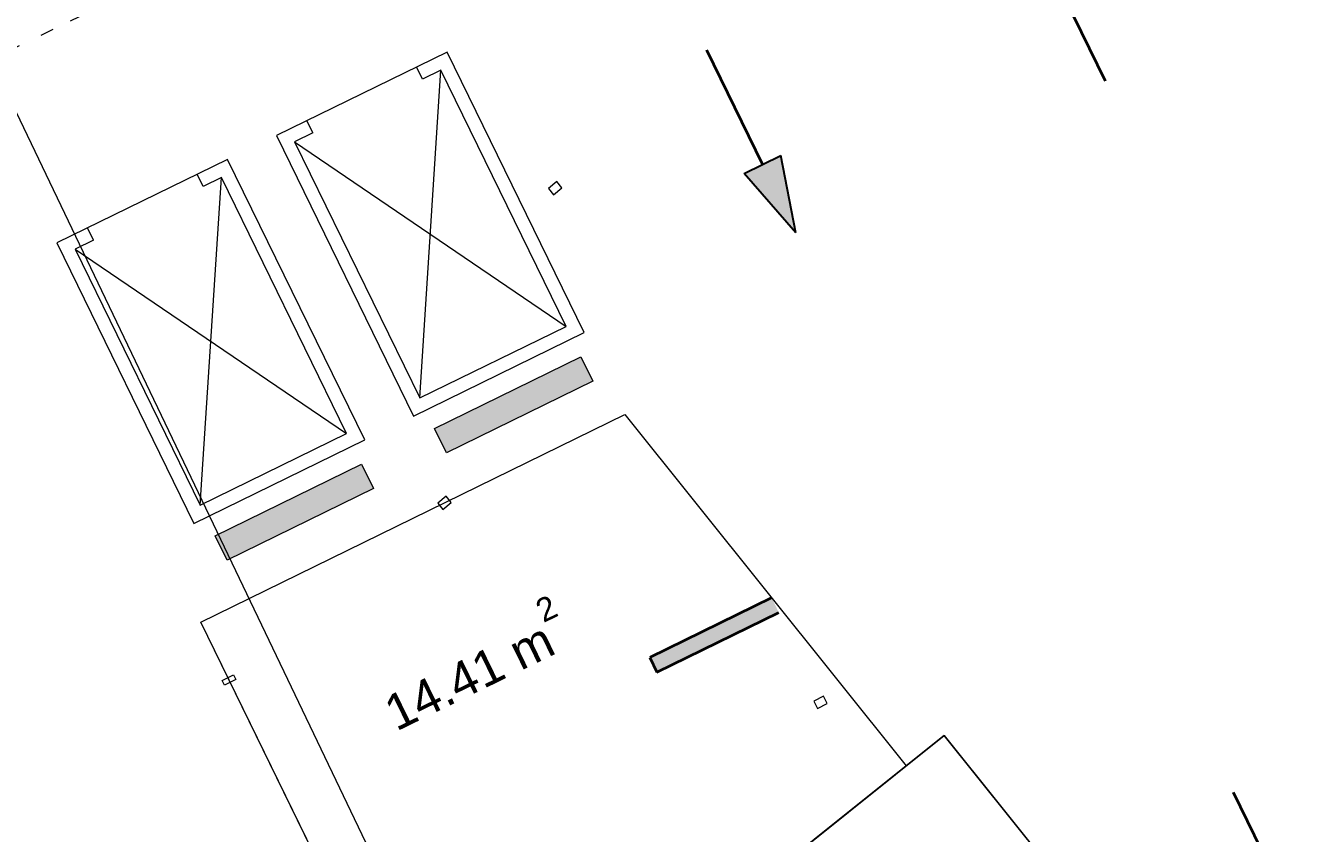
# Model space of a CAD drawing. Header units: metres. Extents: x 7511783 to 7512372, y 4692307 to 4692611.
# Drawn here: x 7512322.01 to 7512331.39, y 4692561.41 to 4692567.37 of the extents above; entities that cross this region are included whole.
import ezdxf

# ---------------------------------------------------------------- set-up
doc = ezdxf.new("R2010")
doc.units = ezdxf.units.M
doc.linetypes.add('Dot & Dashed', pattern=[670.2777624130249, 352.777767181396, -176.388883590699, 0, -141.11111164093])
doc.linetypes.add('Long Dashed', pattern=[793.7499761581423, 476.2499928474427, -317.4999833106997])
for name, color, linetype, lineweight in [('2D Drafting - General_Pen_No__2', 8, 'Continuous', 0), ('2D Drafting - General_Pen_No__42', 8, 'Continuous', 0), ('A - Muret', 7, 'Continuous', 0), ('A - Muret_Pen_No__7', 7, 'Continuous', 0), ('A - Shtyllat', 7, 'Continuous', 0), ('A - Shtyllat_Pen_No__1', 7, 'Continuous', 0), ('A -Polyline', 7, 'Continuous', 0), ('A -Polyline_Pen_No__42', 8, 'Continuous', 0), ('garazhat-netw-amiri - b1', 20, 'Continuous', 0), ('Marker - Section', 7, 'Continuous', 0), ('vijat rregullim', 1, 'Continuous', 0)]:
    doc.layers.add(name, color=color, linetype=linetype, lineweight=lineweight)
for name, color, linetype, lineweight, true_color in [('2D Drafting - General_Pen_No__82', 7, 'Continuous', 0, 0xaaaaaa), ('A - Fill Zone_Pen_No__156', 7, 'Continuous', 0, 0x54689e), ('A - Muret_Pen_No__102', 7, 'Continuous', 0, 0xcccccc), ('A -Polyline_Pen_No__48', 7, 'Continuous', 0, 0xa80f02), ('A -Polyline_Pen_No__8', 7, 'Continuous', 0, 0xa80f02), ('Marker - Section_Pen_No__85', 7, 'Continuous', 0, 0x80c2ff)]:
    doc.layers.add(name, color=color, linetype=linetype, lineweight=lineweight, true_color=true_color)
doc.styles.add('GENERATED_STYLE_1', font='arial.ttf')

# ---------------------------------------------------------------- blocks, each defined once
blk = doc.blocks.new('Wall_26', base_point=(-600.0000000000014, -11500.83965125988))
at = {"layer": 'A - Muret_Pen_No__102', "linetype": 'Continuous', "lineweight": 0, "true_color": 0xcccccc}
blk.add_hatch(color=254, dxfattribs=at).paths.add_polyline_path([(-600.0000000000014, -11500.83965125988), (-1600.000000000003, -11500.83965125988), (-1600.000000000003, -11620.83965125988), (-600.0000000000014, -11620.83965125988)])
at = {"layer": 'A - Muret_Pen_No__7', "color": 7, "linetype": 'Continuous', "lineweight": 35, "flags": 128}
for points in [[(-600.0000000000014, -11500.83965125988), (-1600.000000000003, -11500.83965125988)], [(-1600.000000000003, -11500.83965125988), (-1600.000000000003, -11620.83965125988)], [(-1600.000000000003, -11620.83965125988), (-600.0000000000014, -11620.83965125988)]]:
    blk.add_lwpolyline(points, dxfattribs=at)
blk = doc.blocks.new('Column_26', base_point=(2802.500000000002, 14980))
at = {"layer": 'A - Shtyllat_Pen_No__1', "color": 7, "linetype": 'Continuous', "lineweight": 13, "flags": 128}
blk.add_lwpolyline([(2850.000000000002, 15000), (2850.000000000002, 14960), (2755.000000000002, 14960), (2755.000000000002, 15000)], close=True, dxfattribs=at)
blk = doc.blocks.new('Column_65', base_point=(6724.902781676206, 12956.7634294679))
at = {"layer": 'A - Shtyllat_Pen_No__1', "color": 7, "linetype": 'Continuous', "lineweight": 13, "flags": 128}
blk.add_lwpolyline([(6770.500561939939, 12936.24898492216), (6757.364026913966, 12994.79325404828), (6679.305001412475, 12977.27787401365), (6692.441536438448, 12918.73360488753)], close=True, dxfattribs=at)
blk = doc.blocks.new('Column_66', base_point=(6061.401064913532, 12807.88269917354))
at = {"layer": 'A - Shtyllat_Pen_No__1', "color": 7, "linetype": 'Continuous', "lineweight": 13, "flags": 128}
blk.add_lwpolyline([(6106.998845177263, 12787.3682546278), (6093.862310151291, 12845.91252375392), (6015.8032846498, 12828.39714371929), (6028.939819675772, 12769.85287459317)], close=True, dxfattribs=at)
blk = doc.blocks.new('Column_81', base_point=(990.0000000000013, 13829.91603487401))
at = {"layer": 'A - Shtyllat_Pen_No__1', "color": 7, "linetype": 'Continuous', "lineweight": 13, "flags": 128}
blk.add_lwpolyline([(950.0000000000013, 13859.91603487401), (950.0000000000013, 13799.91603487401), (1030.000000000001, 13799.91603487401), (1030.000000000001, 13859.91603487401)], close=True, dxfattribs=at)
blk = doc.blocks.new('Polyline_14', base_point=(5779.159049726361, -14031.27908808223))
at = {"layer": 'A -Polyline_Pen_No__48', "linetype": 'Continuous', "lineweight": 25, "true_color": 0xa80f02}
blk.add_hatch(color=14, dxfattribs=at).paths.add_polyline_path([(5779.159049726388, -15531.27908808223), (5929.159049726378, -14971.47158808223), (5629.159049726377, -14971.47158808224)])
at = {"layer": 'A -Polyline_Pen_No__48', "color": 14, "linetype": 'Continuous', "lineweight": 25, "true_color": 0xa80f02}
for p, q in [((5779.159049726388, -15531.27908808223), (5629.159049726377, -14971.47158808224)), ((5629.159049726377, -14971.47158808224), (5929.159049726378, -14971.47158808223)), ((5779.159049726388, -15531.27908808223), (5929.159049726378, -14971.47158808223))]:
    blk.add_line(p, q, dxfattribs=at)
at = {"layer": 'A -Polyline_Pen_No__8', "color": 14, "linetype": 'Continuous', "lineweight": 35, "true_color": 0xa80f02, "flags": 128}
blk.add_lwpolyline([(5779.159049726361, -14031.27908808223), (5779.159049726378, -14971.47158808223)], dxfattribs=at)
blk = doc.blocks.new('Polyline_15', base_point=(63465.18193062756, -14074.33508883724))
at = {"layer": 'A -Polyline_Pen_No__48', "linetype": 'Continuous', "lineweight": 25, "true_color": 0xa80f02}
blk.add_hatch(color=14, dxfattribs=at).paths.add_polyline_path([(63465.18193062755, -12574.33508883724), (63315.18193062755, -13134.14258883724), (63615.18193062755, -13134.14258883724)])
at = {"layer": 'A -Polyline_Pen_No__48', "color": 14, "linetype": 'Continuous', "lineweight": 25, "true_color": 0xa80f02}
for p, q in [((63465.18193062755, -12574.33508883724), (63315.18193062755, -13134.14258883724)), ((63465.18193062755, -12574.33508883724), (63615.18193062755, -13134.14258883724)), ((63615.18193062755, -13134.14258883724), (63315.18193062755, -13134.14258883724))]:
    blk.add_line(p, q, dxfattribs=at)
at = {"layer": 'A -Polyline_Pen_No__8', "color": 14, "linetype": 'Continuous', "lineweight": 35, "true_color": 0xa80f02, "flags": 128}
blk.add_lwpolyline([(63465.18193062756, -14074.33508883724), (63465.18193062755, -13134.14258883724)], dxfattribs=at)
blk = doc.blocks.new('Polyline_16', base_point=(60923.76808812533, -12574.33508883729))
at = {"layer": 'A -Polyline_Pen_No__48', "linetype": 'Continuous', "lineweight": 25, "true_color": 0xa80f02}
blk.add_hatch(color=14, dxfattribs=at).paths.add_polyline_path([(60923.76808812536, -14074.33508883728), (61073.76808812535, -13514.52758883728), (60773.76808812535, -13514.52758883729)])
at = {"layer": 'A -Polyline_Pen_No__48', "color": 14, "linetype": 'Continuous', "lineweight": 25, "true_color": 0xa80f02}
for p, q in [((60923.76808812536, -14074.33508883728), (60773.76808812535, -13514.52758883729)), ((60773.76808812535, -13514.52758883729), (61073.76808812535, -13514.52758883728)), ((60923.76808812536, -14074.33508883728), (61073.76808812535, -13514.52758883728))]:
    blk.add_line(p, q, dxfattribs=at)
at = {"layer": 'A -Polyline_Pen_No__8', "color": 14, "linetype": 'Continuous', "lineweight": 35, "true_color": 0xa80f02, "flags": 128}
blk.add_lwpolyline([(60923.76808812533, -12574.33508883729), (60923.76808812535, -13514.52758883728)], dxfattribs=at)
blk = doc.blocks.new('Cutting Plane_1', base_point=(-2729.038131649883, -10324.94421901171))
at = {"layer": 'Marker - Section_Pen_No__85', "color": 151, "linetype": 'Dot & Dashed', "lineweight": 20, "true_color": 0x80c2ff}
blk.add_line((-2504.038131649883, -10324.94421901171), (75513.27257534125, -10324.94421901171), dxfattribs=at)

msp = doc.modelspace()

# ---------------------------------------------------------------- hatches: boundary and pattern name
at = {"layer": '2D Drafting - General_Pen_No__82', "linetype": 'Continuous', "lineweight": 0, "true_color": 0x2a2a2a}
for points in [[(7512325.028996617, 4692564.398952222), (7512326.107132711, 4692564.925851229), (7512326.194949212, 4692564.74616188), (7512325.116813118, 4692564.219262874)], [(7512323.411792475, 4692563.608603713), (7512324.48992857, 4692564.135502719), (7512324.577745071, 4692563.955813371), (7512323.499608976, 4692563.428914364)]]:
    msp.add_hatch(color=250, dxfattribs=at).paths.add_polyline_path(points)

# ---------------------------------------------------------------- linework, layer by layer
at = {"layer": '2D Drafting - General_Pen_No__2', "color": 8, "linetype": 'Continuous', "flags": 128}
for points in [[(7512325.028996617, 4692564.398952222), (7512326.107132711, 4692564.925851229), (7512326.194949212, 4692564.74616188), (7512325.116813118, 4692564.219262874)], [(7512323.411792475, 4692563.608603713), (7512324.48992857, 4692564.135502719), (7512324.577745071, 4692563.955813371), (7512323.499608976, 4692563.428914364)]]:
    msp.add_lwpolyline(points, close=True, dxfattribs=at)
at = {"layer": '2D Drafting - General_Pen_No__42', "color": 8, "linetype": 'Continuous'}
for points in [[(7512324.873289566, 4692564.489810984), (7512326.131115009, 4692565.104526491), (7512325.121225247, 4692567.170954005), (7512323.863399805, 4692566.556238498)], [(7512323.256085425, 4692563.699462475), (7512324.513910868, 4692564.314177982), (7512323.504021106, 4692566.380605496), (7512322.246195663, 4692565.765889988)]]:
    msp.add_lwpolyline(points, close=True, dxfattribs=at)
for points in [[(7512324.131919741, 4692566.57616445), (7512323.997152729, 4692566.510302073), (7512324.91922599, 4692564.623563909), (7512325.997362084, 4692565.150462915), (7512325.075288824, 4692567.03720108), (7512324.940521812, 4692566.971338704)], [(7512324.940521812, 4692566.971338704), (7512324.896613562, 4692567.061183378)], [(7512324.91922599, 4692564.623563909), (7512325.075288824, 4692567.03720108)], [(7512324.131919741, 4692566.57616445), (7512324.088011491, 4692566.666009123)], [(7512323.997152729, 4692566.510302073), (7512325.997362084, 4692565.150462915)], [(7512322.5147156, 4692565.78581594), (7512322.379948588, 4692565.719953565), (7512323.302021849, 4692563.8332154), (7512324.380157943, 4692564.360114406), (7512323.458084682, 4692566.24685257), (7512323.32331767, 4692566.180990195)], [(7512323.32331767, 4692566.180990195), (7512323.27940942, 4692566.27083487)], [(7512323.302021849, 4692563.8332154), (7512323.458084682, 4692566.24685257)], [(7512322.5147156, 4692565.78581594), (7512322.470807349, 4692565.875660615)], [(7512322.379948588, 4692565.719953565), (7512324.380157943, 4692564.360114406)]]:
    msp.add_lwpolyline(points, dxfattribs=at)
at = {"layer": 'A -Polyline_Pen_No__42', "color": 8, "linetype": 'Continuous'}
msp.add_lwpolyline([(7512328.783312206, 4692562.13727826), (7512328.503430419, 4692561.913112657)], dxfattribs=at)
at = {"layer": 'A -Polyline_Pen_No__42', "color": 8, "linetype": 'Long Dashed'}
msp.add_lwpolyline([(7512337.419584807, 4692551.354466912), (7512328.783312206, 4692562.13727826)], dxfattribs=at)
at = {"layer": 'garazhat-netw-amiri - b1'}
for points in [[(7512316.43974379, 4692569.106464412), (7512322.06036853, 4692557.605591693), (7512325.18247097, 4692559.131403398), (7512323.305393261, 4692562.972263233), (7512326.431492988, 4692564.500028485), (7512328.503430419, 4692561.913112657), (7512328.783312206, 4692562.13727826), (7512337.66963975, 4692551.04226101), (7512341.83869207, 4692554.381378347), (7512332.805457246, 4692565.659816565), (7512333.195714625, 4692565.972385244), (7512333.070687152, 4692566.128488195), (7512328.689561737, 4692575.093108339), (7512316.43974379, 4692569.106464412)], [(7512325.139671735, 4692559.218978815), (7512323.305393253, 4692562.97226325), (7512326.431492988, 4692564.500028485), (7512328.503430416, 4692561.913112664), (7512325.139671735, 4692559.218978815)], [(7512331.293238699, 4692559.003511516), (7512324.986458348, 4692553.952224557), (7512322.06036853, 4692557.605591693), (7512325.294776813, 4692559.186288711), (7512325.246327539, 4692559.304402604), (7512328.783312206, 4692562.13727826), (7512331.293238699, 4692559.003511516)]]:
    msp.add_lwpolyline(points, close=True, dxfattribs=at)
at = {"layer": 'vijat rregullim', "flags": 128}
msp.add_lwpolyline([(7512331.861662781, 4692546.706915402), (7512330.271662781, 4692549.336915402), (7512320.851500854, 4692569.016261209), (7512309.633662781, 4692561.634915402), (7512298.792662781, 4692554.535915402), (7512290.472662781, 4692549.186915402), (7512291.124662781, 4692548.932915402), (7512289.037662782, 4692547.470915401), (7512288.939662781, 4692546.280915402), (7512288.891662781, 4692545.699915402), (7512288.967662781, 4692543.622915402), (7512289.647662781, 4692541.391915401), (7512293.427662781, 4692536.223915402), (7512303.468662782, 4692527.136915402), (7512306.589662781, 4692523.998915401), (7512316.466662781, 4692516.173915402), (7512329.401662781, 4692527.046915402), (7512328.911662782, 4692527.636915402), (7512319.451662781, 4692536.186915402), (7512318.481662781, 4692537.056915401)], close=True, dxfattribs=at)

# ---------------------------------------------------------------- block references
at = {"layer": 'A - Muret', "color": 7, "lineweight": 35, "xscale": 0.001, "yscale": 0.001, "zscale": 0.001, "rotation": 26.04535599708318}
msp.add_blockref('Wall_26', (7512327.512587707, 4692563.150228544), dxfattribs=at)
at = {"layer": 'A - Shtyllat', "color": 7, "lineweight": 35, "xscale": 0.001, "yscale": 0.001, "zscale": 0.001, "rotation": 26.04535599708318}
for name, p in [('Column_65', (7512325.917151234, 4692566.168643262)), ('Column_66', (7512325.102286751, 4692563.850428243)), ('Column_26', (7512323.513957451, 4692562.545501029)), ('Column_81', (7512327.872223075, 4692562.381276399))]:
    msp.add_blockref(name, p, dxfattribs=at)
at = {"layer": 'A -Polyline', "color": 14, "linetype": 'Continuous', "lineweight": 35, "true_color": 0xa80f02, "xscale": 0.001, "yscale": 0.001, "zscale": 0.001, "rotation": 26.04535599708318}
for name, p in [('Polyline_15', (7512329.973470268, 4692566.956183858)), ('Polyline_16', (7512327.031521515, 4692567.18796362)), ('Polyline_14', (7512330.912208028, 4692561.718754876))]:
    msp.add_blockref(name, p, dxfattribs=at)
at = {"layer": 'Marker - Section', "color": 151, "lineweight": 20, "true_color": 0x80c2ff, "xscale": 0.001, "yscale": 0.001, "zscale": 0.001, "rotation": 26.04535599708318}
msp.add_blockref('Cutting Plane_1', (7512268.855196773, 4692541.260087917), dxfattribs=at)

# ---------------------------------------------------------------- texts
at = {"layer": 'A - Fill Zone_Pen_No__156', "color": 165, "lineweight": 20, "true_color": 0x54689e, "insert": (7512324.74682742, 4692562.164778229), "char_height": 0.2625, "attachment_point": 7, "rotation": 26.045355997083163, "style": 'GENERATED_STYLE_1'}
msp.add_mtext('{\\fArial|b0|i0|c0|p34;14.41 m{\\H0.66x;\\S2^  ;}}', dxfattribs=at)

doc.saveas('drawing.dxf')
